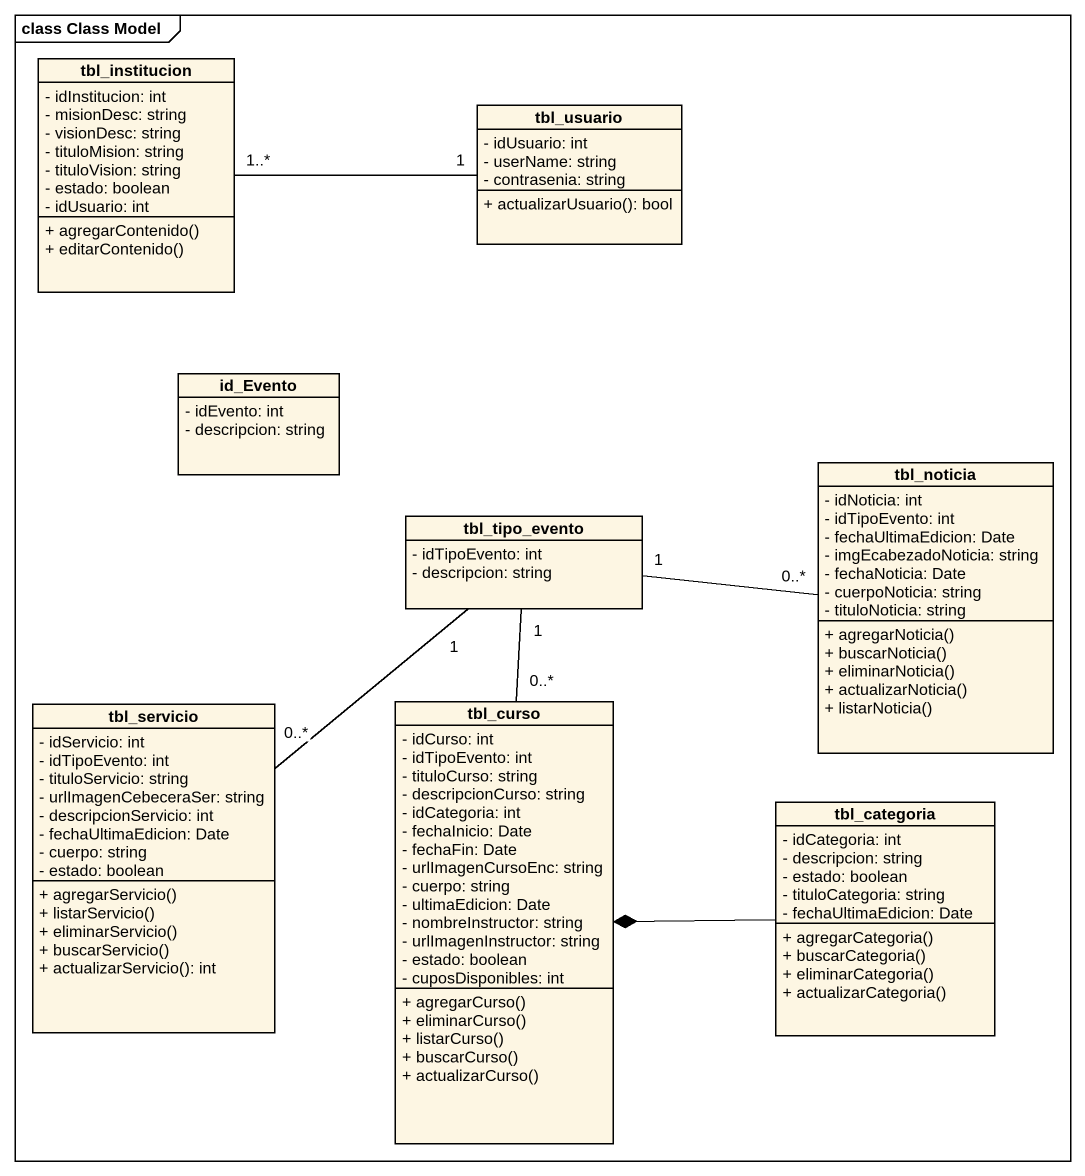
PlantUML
@startuml
mainframe class Class Model
hide circle
hide empty members
skinparam classAttributeIconSize 0
class tbl_institucion {
  - idInstitucion: int
  - misionDesc: string
  - visionDesc: string
  - tituloMision: string
  - tituloVision: string
  - estado: boolean
  - idUsuario: int
  + agregarContenido()
  + editarContenido()
}
class tbl_usuario {
  - idUsuario: int
  - userName: string
  - contrasenia: string
  + actualizarUsuario(): bool
}
class id_Evento {
  - idEvento: int
  - descripcion: string
}
class tbl_noticia {
  - idNoticia: int
  - idTipoEvento: int
  - fechaUltimaEdicion: Date
  - imgEcabezadoNoticia: string
  - fechaNoticia: Date
  - cuerpoNoticia: string
  - tituloNoticia: string
  + agregarNoticia()
  + buscarNoticia()
  + eliminarNoticia()
  + actualizarNoticia()
  + listarNoticia()
}
class tbl_tipo_evento {
  - idTipoEvento: int
  - descripcion: string
}
class tbl_servicio {
  - idServicio: int
  - idTipoEvento: int
  - tituloServicio: string
  - urlImagenCebeceraSer: string
  - descripcionServicio: int
  - fechaUltimaEdicion: Date
  - cuerpo: string
  - estado: boolean
  + agregarServicio()
  + listarServicio()
  + eliminarServicio()
  + buscarServicio()
  + actualizarServicio(): int
}
class tbl_curso {
  - idCurso: int
  - idTipoEvento: int
  - tituloCurso: string
  - descripcionCurso: string
  - idCategoria: int
  - fechaInicio: Date
  - fechaFin: Date
  - urlImagenCursoEnc: string
  - cuerpo: string
  - ultimaEdicion: Date
  - nombreInstructor: string
  - urlImagenInstructor: string
  - estado: boolean
  - cuposDisponibles: int
  + agregarCurso()
  + eliminarCurso()
  + listarCurso()
  + buscarCurso()
  + actualizarCurso()
}
class tbl_categoria {
  - idCategoria: int
  - descripcion: string
  - estado: boolean
  - tituloCategoria: string
  - fechaUltimaEdicion: Date
  + agregarCategoria()
  + buscarCategoria()
  + eliminarCategoria()
  + actualizarCategoria()
}
tbl_usuario "1" -left- "1..*" tbl_institucion
tbl_tipo_evento "1" -right- "0..*" tbl_noticia
tbl_tipo_evento "1" -- "0..*" tbl_servicio
tbl_tipo_evento "1" -- "0..*" tbl_curso
tbl_categoria -left-* tbl_curso
@enduml
